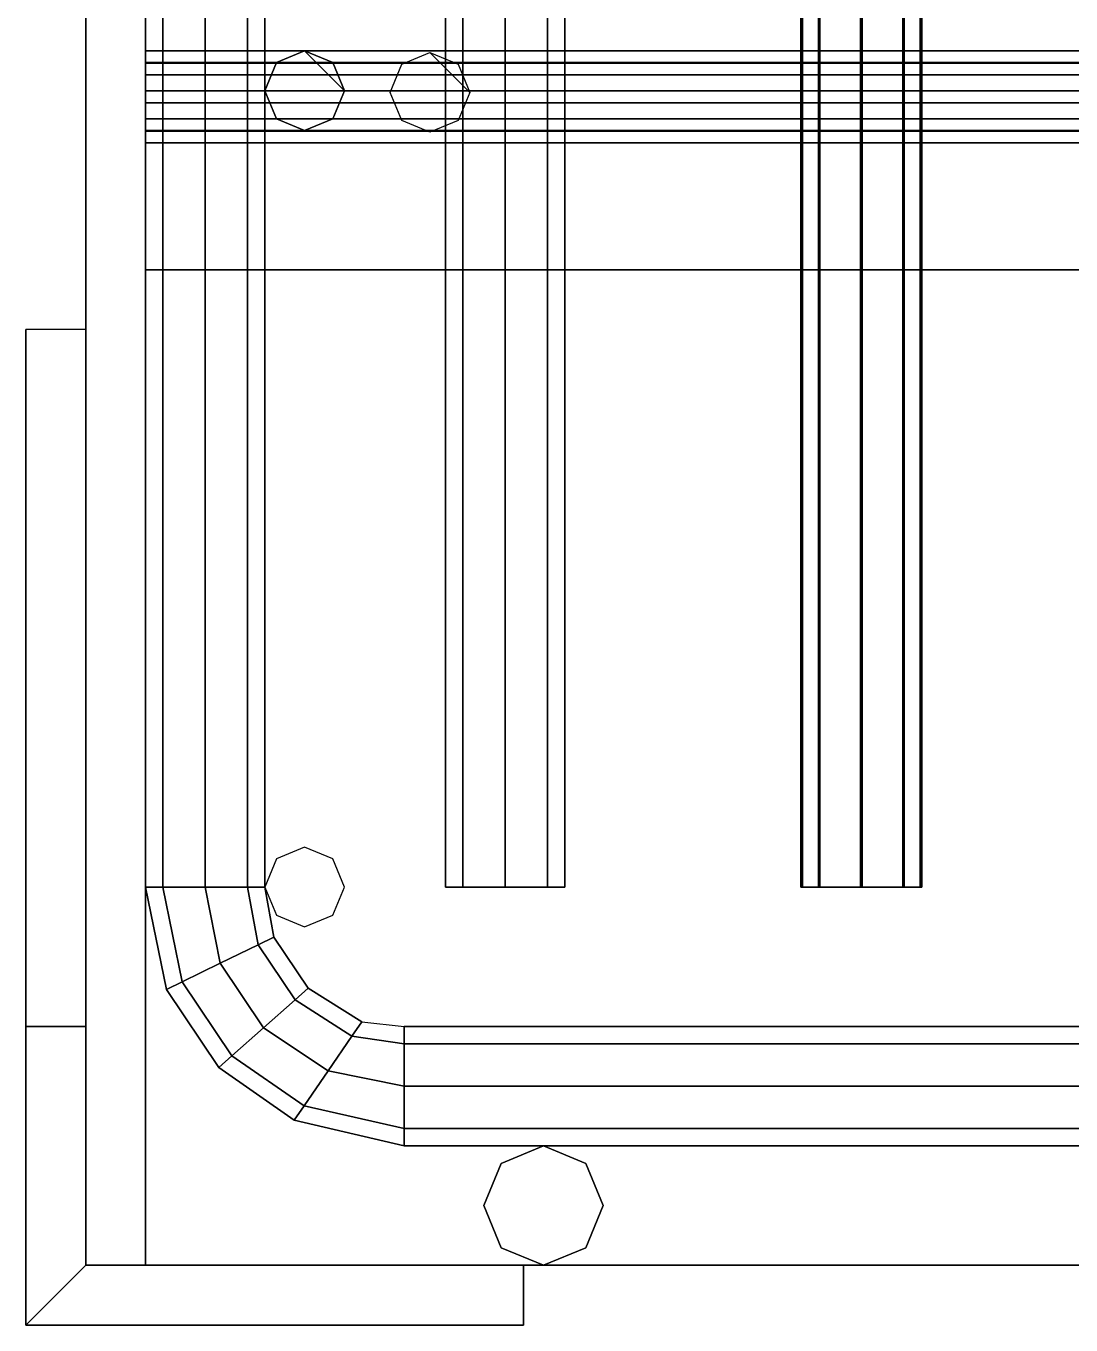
# Model space of a CAD drawing. Extents: x 0 to 105, y -500 to 0.
# Drawn here: x 0 to 52.5, y -500 to -434.8 of the extents above; entities that cross this region are included whole.
import ezdxf

# ---------------------------------------------------------------- set-up
doc = ezdxf.new("R2010")
doc.units = 0
doc.layers.add('ACESSORIO', color=254, linetype='CONTINUOUS')

msp = doc.modelspace()

# ---------------------------------------------------------------- linework, layer by layer
at = {"layer": 'ACESSORIO'}
for points in [[(3, -497), (3, -5.700714), (3, -497)], [(3, -497, 30), (3, -5.700714, 30), (3, -5.700714), (3, -497)], [(3, -5.700714), (6, -5.700714), (6, -497), (3, -497)], [(6, -5.700714, 30), (3, -5.700714, 30), (3, -497, 30), (6, -497, 30)], [(6, -5.700714), (6, -5.700714, 30), (6, -497, 30), (6, -497)], [(6.87868, -24.70071, 34.87868), (6.87868, -478, 34.87868), (6, -478, 37), (6, -24.70071, 37)], [(6, -24.70071, 37), (6, -478, 37), (6.87868, -478, 39.12132), (6.87868, -24.70071, 39.12132)], [(6.87868, -24.70071, 436.8787), (6.87868, -478, 436.8787), (6, -478, 439), (6, -24.70071, 439)], [(6, -24.70071, 439), (6, -478, 439), (6.87868, -478, 441.1213), (6.87868, -24.70071, 441.1213)], [(6.87868, -24.70071, 393.8787), (6.87868, -478, 393.8787), (6, -478, 396), (6, -24.70071, 396)], [(6, -24.70071, 396), (6, -478, 396), (6.87868, -478, 398.1213), (6.87868, -24.70071, 398.1213)], [(6.87868, -24.70071, 350.8787), (6.87868, -478, 350.8787), (6, -478, 353), (6, -24.70071, 353)], [(6, -24.70071, 353), (6, -478, 353), (6.87868, -478, 355.1213), (6.87868, -24.70071, 355.1213)], [(6.87868, -24.70071, 77.87868), (6.87868, -478, 77.87868), (6, -478, 80), (6, -24.70071, 80)], [(6, -24.70071, 80), (6, -478, 80), (6.87868, -478, 82.12132), (6.87868, -24.70071, 82.12132)], [(6.87868, -24.70071, 120.8787), (6.87868, -478, 120.8787), (6, -478, 123), (6, -24.70071, 123)], [(6, -24.70071, 123), (6, -478, 123), (6.87868, -478, 125.1213), (6.87868, -24.70071, 125.1213)], [(9, -24.70071, 34), (9, -478, 34), (6.87868, -478, 34.87868), (6.87868, -24.70071, 34.87868)], [(6.87868, -24.70071, 39.12132), (6.87868, -478, 39.12132), (9, -478, 40), (9, -24.70071, 40)], [(9, -24.70071, 436), (9, -478, 436), (6.87868, -478, 436.8787), (6.87868, -24.70071, 436.8787)], [(6.87868, -24.70071, 441.1213), (6.87868, -478, 441.1213), (9, -478, 442), (9, -24.70071, 442)], [(9, -24.70071, 393), (9, -478, 393), (6.87868, -478, 393.8787), (6.87868, -24.70071, 393.8787)], [(6.87868, -24.70071, 398.1213), (6.87868, -478, 398.1213), (9, -478, 399), (9, -24.70071, 399)], [(9, -24.70071, 350), (9, -478, 350), (6.87868, -478, 350.8787), (6.87868, -24.70071, 350.8787)], [(6.87868, -24.70071, 355.1213), (6.87868, -478, 355.1213), (9, -478, 356), (9, -24.70071, 356)], [(9, -24.70071, 77), (9, -478, 77), (6.87868, -478, 77.87868), (6.87868, -24.70071, 77.87868)], [(6.87868, -24.70071, 82.12132), (6.87868, -478, 82.12132), (9, -478, 83), (9, -24.70071, 83)], [(9, -24.70071, 120), (9, -478, 120), (6.87868, -478, 120.8787), (6.87868, -24.70071, 120.8787)], [(6.87868, -24.70071, 125.1213), (6.87868, -478, 125.1213), (9, -478, 126), (9, -24.70071, 126)], [(9, -24.70071, 40), (9, -478, 40), (11.12133, -478, 39.12132), (11.12133, -24.70071, 39.12132)], [(11.12133, -24.70071, 34.87868), (11.12133, -478, 34.87868), (9, -478, 34), (9, -24.70071, 34)], [(9, -24.70071, 442), (9, -478, 442), (11.12133, -478, 441.1213), (11.12133, -24.70071, 441.1213)], [(11.12133, -24.70071, 436.8787), (11.12133, -478, 436.8787), (9, -478, 436), (9, -24.70071, 436)], [(9, -24.70071, 399), (9, -478, 399), (11.12133, -478, 398.1213), (11.12133, -24.70071, 398.1213)], [(11.12133, -24.70071, 393.8787), (11.12133, -478, 393.8787), (9, -478, 393), (9, -24.70071, 393)], [(9, -24.70071, 356), (9, -478, 356), (11.12133, -478, 355.1213), (11.12133, -24.70071, 355.1213)], [(11.12133, -24.70071, 350.8787), (11.12133, -478, 350.8787), (9, -478, 350), (9, -24.70071, 350)], [(9, -24.70071, 83), (9, -478, 83), (11.12133, -478, 82.12132), (11.12133, -24.70071, 82.12132)], [(11.12133, -24.70071, 77.87868), (11.12133, -478, 77.87868), (9, -478, 77), (9, -24.70071, 77)], [(9, -24.70071, 126), (9, -478, 126), (11.12133, -478, 125.1213), (11.12133, -24.70071, 125.1213)], [(11.12133, -24.70071, 120.8787), (11.12133, -478, 120.8787), (9, -478, 120), (9, -24.70071, 120)], [(11.12133, -24.70071, 39.12132), (11.12133, -478, 39.12132), (12, -478, 37), (12, -24.70071, 37)], [(12, -24.70071, 37), (12, -478, 37), (11.12133, -478, 34.87868), (11.12133, -24.70071, 34.87868)], [(11.12133, -24.70071, 441.1213), (11.12133, -478, 441.1213), (12, -478, 439), (12, -24.70071, 439)], [(12, -24.70071, 439), (12, -478, 439), (11.12133, -478, 436.8787), (11.12133, -24.70071, 436.8787)], [(11.12133, -24.70071, 398.1213), (11.12133, -478, 398.1213), (12, -478, 396), (12, -24.70071, 396)], [(12, -24.70071, 396), (12, -478, 396), (11.12133, -478, 393.8787), (11.12133, -24.70071, 393.8787)], [(11.12133, -24.70071, 355.1213), (11.12133, -478, 355.1213), (12, -478, 353), (12, -24.70071, 353)], [(12, -24.70071, 353), (12, -478, 353), (11.12133, -478, 350.8787), (11.12133, -24.70071, 350.8787)], [(11.12133, -24.70071, 82.12132), (11.12133, -478, 82.12132), (12, -478, 80), (12, -24.70071, 80)], [(12, -24.70071, 80), (12, -478, 80), (11.12133, -478, 77.87868), (11.12133, -24.70071, 77.87868)], [(11.12133, -24.70071, 125.1213), (11.12133, -478, 125.1213), (12, -478, 123), (12, -24.70071, 123)], [(12, -24.70071, 123), (12, -478, 123), (11.12133, -478, 120.8787), (11.12133, -24.70071, 120.8787)], [(6.87868, -33.70072, 62.87868), (6.87868, -478, 62.87868), (6, -478, 65), (6, -33.70072, 65)], [(6, -33.70072, 65), (6, -478, 65), (6.87868, -478, 67.12132), (6.87868, -33.70072, 67.12132)], [(9, -33.70072, 62), (9, -478, 62), (6.87868, -478, 62.87868), (6.87868, -33.70072, 62.87868)], [(6.87868, -33.70072, 67.12132), (6.87868, -478, 67.12132), (9, -478, 68), (9, -33.70072, 68)], [(9, -33.70072, 68), (9, -478, 68), (11.12133, -478, 67.12132), (11.12133, -33.70072, 67.12132)], [(11.12133, -33.70072, 62.87868), (11.12133, -478, 62.87868), (9, -478, 62), (9, -33.70072, 62)], [(11.12133, -33.70072, 67.12132), (11.12133, -478, 67.12132), (12, -478, 65), (12, -33.70072, 65)], [(12, -33.70072, 65), (12, -478, 65), (11.12133, -478, 62.87868), (11.12133, -33.70072, 62.87868)], [(21.07263, -33.70072, 347), (21.07263, -478, 347), (21.95131, -478, 344.8787), (21.95131, -33.70072, 344.8787)], [(21.95131, -33.70072, 349.1213), (21.95131, -478, 349.1213), (21.07263, -478, 347), (21.07263, -33.70072, 347)], [(21.95131, -33.70072, 76.12132), (21.95131, -478, 76.12132), (21.07263, -478, 74), (21.07263, -33.70072, 74)], [(21.07263, -33.70072, 74), (21.07263, -478, 74), (21.95131, -478, 71.87868), (21.95131, -33.70072, 71.87868)], [(21.95131, -33.70072, 344.8787), (21.95131, -478, 344.8787), (24.07263, -478, 344), (24.07263, -33.70072, 344)], [(24.07263, -33.70072, 350), (24.07263, -478, 350), (21.95131, -478, 349.1213), (21.95131, -33.70072, 349.1213)], [(24.07263, -33.70072, 77), (24.07263, -478, 77), (21.95131, -478, 76.12132), (21.95131, -33.70072, 76.12132)], [(21.95131, -33.70072, 71.87868), (21.95131, -478, 71.87868), (24.07263, -478, 71), (24.07263, -33.70072, 71)], [(26.19395, -33.70072, 349.1213), (26.19395, -478, 349.1213), (24.07263, -478, 350), (24.07263, -33.70072, 350)], [(24.07263, -33.70072, 344), (24.07263, -478, 344), (26.19395, -478, 344.8787), (26.19395, -33.70072, 344.8787)], [(24.07263, -33.70072, 71), (24.07263, -478, 71), (26.19395, -478, 71.87868), (26.19395, -33.70072, 71.87868)], [(26.19395, -33.70072, 76.12132), (26.19395, -478, 76.12132), (24.07263, -478, 77), (24.07263, -33.70072, 77)], [(27.07263, -33.70072, 347), (27.07263, -478, 347), (26.19395, -478, 349.1213), (26.19395, -33.70072, 349.1213)], [(26.19395, -33.70072, 344.8787), (26.19395, -478, 344.8787), (27.07263, -478, 347), (27.07263, -33.70072, 347)], [(26.19395, -33.70072, 71.87868), (26.19395, -478, 71.87868), (27.07263, -478, 74), (27.07263, -33.70072, 74)], [(27.07263, -33.70072, 74), (27.07263, -478, 74), (26.19395, -478, 76.12132), (26.19395, -33.70072, 76.12132)], [(39.80746, -33.70072, 349.1213), (39.80746, -478, 349.1213), (38.92878, -478, 347), (38.92878, -33.70072, 347)], [(38.92878, -33.70072, 347), (38.92878, -478, 347), (39.80746, -478, 344.8787), (39.80746, -33.70072, 344.8787)], [(39.00445, -33.70072, 74), (39.00445, -478, 74), (39.88313, -478, 71.87868), (39.88313, -33.70072, 71.87868)], [(39.88313, -33.70072, 76.12132), (39.88313, -478, 76.12132), (39.00445, -478, 74), (39.00445, -33.70072, 74)], [(41.92878, -33.70072, 350), (41.92878, -478, 350), (39.80746, -478, 349.1213), (39.80746, -33.70072, 349.1213)], [(39.80746, -33.70072, 344.8787), (39.80746, -478, 344.8787), (41.92878, -478, 344), (41.92878, -33.70072, 344)], [(39.88313, -33.70072, 71.87868), (39.88313, -478, 71.87868), (42.00445, -478, 71), (42.00445, -33.70072, 71)], [(42.00445, -33.70072, 77), (42.00445, -478, 77), (39.88313, -478, 76.12132), (39.88313, -33.70072, 76.12132)], [(41.92878, -33.70072, 344), (41.92878, -478, 344), (44.05009, -478, 344.8787), (44.05009, -33.70072, 344.8787)], [(44.05009, -33.70072, 349.1213), (44.05009, -478, 349.1213), (41.92878, -478, 350), (41.92878, -33.70072, 350)], [(44.12577, -33.70072, 76.12132), (44.12577, -478, 76.12132), (42.00445, -478, 77), (42.00445, -33.70072, 77)], [(42.00445, -33.70072, 71), (42.00445, -478, 71), (44.12577, -478, 71.87868), (44.12577, -33.70072, 71.87868)], [(44.05009, -33.70072, 344.8787), (44.05009, -478, 344.8787), (44.92878, -478, 347), (44.92878, -33.70072, 347)], [(44.92878, -33.70072, 347), (44.92878, -478, 347), (44.05009, -478, 349.1213), (44.05009, -33.70072, 349.1213)], [(45.00445, -33.70072, 74), (45.00445, -478, 74), (44.12577, -478, 76.12132), (44.12577, -33.70072, 76.12132)], [(44.12577, -33.70072, 71.87868), (44.12577, -478, 71.87868), (45.00445, -478, 74), (45.00445, -33.70072, 74)], [(99, -436.5858, 30.58579), (6, -436.5858, 30.58579), (6, -436, 32), (99, -436, 32)], [(99, -436, 32), (6, -436, 32), (6, -436.5858, 33.41422), (99, -436.5858, 33.41422)], [(12.58579, -436.5858, 126), (12.58579, -436.5858, 62), (14, -436, 62), (14, -436, 126)], [(14, -436, 126), (15.41421, -436.5858, 126), (16, -438, 126), (14, -436, 126)], [(14, -436, 62), (15.41421, -436.5858, 62), (16, -438, 62), (14, -436, 62)], [(14, -436, 350), (15.41421, -436.5858, 350), (16, -438, 350), (14, -436, 350)], [(14, -436, 126), (14, -436, 62), (15.41421, -436.5858, 62), (15.41421, -436.5858, 126)], [(20.29289, -436.0896, 122), (21.70711, -436.6754, 122), (22.29289, -438.0896, 122), (20.29289, -436.0896, 122)], [(99, -438, 30), (6, -438, 30), (6, -436.5858, 30.58579), (99, -436.5858, 30.58579)], [(99, -436.5858, 33.41422), (6, -436.5858, 33.41422), (6, -438, 34), (99, -438, 34)], [(99, -436.6175, 352), (6, -436.6175, 352), (6, -437.2033, 353.4142), (99, -437.2033, 353.4142)], [(99, -437.2033, 350.5858), (6, -437.2033, 350.5858), (6, -436.6175, 352), (99, -436.6175, 352)], [(12, -438, 126), (12, -438, 62), (12.58579, -436.5858, 62), (12.58579, -436.5858, 126)], [(15.41421, -436.5858, 126), (15.41421, -436.5858, 62), (16, -438, 62), (16, -438, 126)], [(99, -437.2033, 353.4142), (6, -437.2033, 353.4142), (6, -438.6175, 354), (99, -438.6175, 354)], [(99, -438.6175, 350), (6, -438.6175, 350), (6, -437.2033, 350.5858), (99, -437.2033, 350.5858)], [(6, -438, 30), (6, -439.4142, 30.58579), (6, -440, 32), (6, -438, 30)], [(99, -438, 34), (6, -438, 34), (6, -439.4142, 33.41422), (99, -439.4142, 33.41422)], [(99, -439.4142, 30.58579), (6, -439.4142, 30.58579), (6, -438, 30), (99, -438, 30)], [(12.58579, -439.4142, 126), (12.58579, -439.4142, 62), (12, -438, 62), (12, -438, 126)], [(16, -438, 126), (16, -438, 62), (15.41421, -439.4142, 62), (15.41421, -439.4142, 126)], [(6, -438.6175, 350), (6, -440.0317, 350.5858), (6, -440.6175, 352), (6, -438.6175, 350)], [(99, -440.0317, 350.5858), (6, -440.0317, 350.5858), (6, -438.6175, 350), (99, -438.6175, 350)], [(99, -438.6175, 354), (6, -438.6175, 354), (6, -440.0317, 353.4142), (99, -440.0317, 353.4142)], [(99, -439.4142, 33.41422), (6, -439.4142, 33.41422), (6, -440, 32), (99, -440, 32)], [(99, -440, 32), (6, -440, 32), (6, -439.4142, 30.58579), (99, -439.4142, 30.58579)], [(14, -440, 126), (14, -440, 62), (12.58579, -439.4142, 62), (12.58579, -439.4142, 126)], [(15.41421, -439.4142, 126), (15.41421, -439.4142, 62), (14, -440, 62), (14, -440, 126)], [(99, -440.6175, 352), (6, -440.6175, 352), (6, -440.0317, 350.5858), (99, -440.0317, 350.5858)], [(99, -440.0317, 353.4142), (6, -440.0317, 353.4142), (6, -440.6175, 352), (99, -440.6175, 352)], [(6, -497), (6, -447), (6, -497)], [(99, -447, 30), (6, -447, 30), (99, -447, 30)], [(6, -497, 30), (6, -447, 30), (6, -447), (6, -497)], [(6, -447, 30), (99, -447, 30), (99, -447), (6, -447)], [(6, -447), (99, -447), (99, -497), (6, -497)], [(99, -447, 30), (6, -447, 30), (6, -497, 30), (99, -497, 30)], [(0, -450), (0, -485, 247.5), (3, -485, 247.5), (3, -450)], [(0, -500, 247.5), (0, -500), (0, -450), (0, -485, 247.5)], [(3, -485, 247.5), (3, -450), (3, -497), (3, -497, 247.5)], [(6.87868, -478, 39.12132), (7.853928, -482.7554, 39.12132), (7.063909, -483.1401, 37), (6, -478, 37)], [(6, -478, 37), (7.063909, -483.1401, 37), (7.853928, -482.7554, 34.87868), (6.87868, -478, 34.87868)], [(6.87868, -478, 441.1213), (7.853928, -482.7554, 441.1213), (7.063909, -483.1401, 439), (6, -478, 439)], [(6, -478, 439), (7.063909, -483.1401, 439), (7.853928, -482.7554, 436.8787), (6.87868, -478, 436.8787)], [(6.87868, -478, 398.1213), (7.853928, -482.7554, 398.1213), (7.063909, -483.1401, 396), (6, -478, 396)], [(6, -478, 396), (7.063909, -483.1401, 396), (7.853928, -482.7554, 393.8787), (6.87868, -478, 393.8787)], [(6.87868, -478, 355.1213), (7.853928, -482.7554, 355.1213), (7.063909, -483.1401, 353), (6, -478, 353)], [(6, -478, 353), (7.063909, -483.1401, 353), (7.853928, -482.7554, 350.8787), (6.87868, -478, 350.8787)], [(6.87868, -478, 82.12132), (7.853928, -482.7554, 82.12132), (7.063909, -483.1401, 80), (6, -478, 80)], [(6, -478, 80), (7.063909, -483.1401, 80), (7.853928, -482.7554, 77.87868), (6.87868, -478, 77.87868)], [(6.87868, -478, 125.1213), (7.853928, -482.7554, 125.1213), (7.063909, -483.1401, 123), (6, -478, 123)], [(6, -478, 123), (7.063909, -483.1401, 123), (7.853928, -482.7554, 120.8787), (6.87868, -478, 120.8787)], [(9, -478, 40), (9.761206, -481.8268, 40), (7.853928, -482.7554, 39.12132), (6.87868, -478, 39.12132)], [(6.87868, -478, 34.87868), (7.853928, -482.7554, 34.87868), (9.761206, -481.8268, 34), (9, -478, 34)], [(9, -478, 442), (9.761206, -481.8268, 442), (7.853928, -482.7554, 441.1213), (6.87868, -478, 441.1213)], [(6.87868, -478, 436.8787), (7.853928, -482.7554, 436.8787), (9.761206, -481.8268, 436), (9, -478, 436)], [(9, -478, 399), (9.761206, -481.8268, 399), (7.853928, -482.7554, 398.1213), (6.87868, -478, 398.1213)], [(6.87868, -478, 393.8787), (7.853928, -482.7554, 393.8787), (9.761206, -481.8268, 393), (9, -478, 393)], [(9, -478, 356), (9.761206, -481.8268, 356), (7.853928, -482.7554, 355.1213), (6.87868, -478, 355.1213)], [(6.87868, -478, 350.8787), (7.853928, -482.7554, 350.8787), (9.761206, -481.8268, 350), (9, -478, 350)], [(9, -478, 83), (9.761206, -481.8268, 83), (7.853928, -482.7554, 82.12132), (6.87868, -478, 82.12132)], [(6.87868, -478, 77.87868), (7.853928, -482.7554, 77.87868), (9.761206, -481.8268, 77), (9, -478, 77)], [(9, -478, 126), (9.761206, -481.8268, 126), (7.853928, -482.7554, 125.1213), (6.87868, -478, 125.1213)], [(6.87868, -478, 120.8787), (7.853928, -482.7554, 120.8787), (9.761206, -481.8268, 120), (9, -478, 120)], [(9, -478, 34), (9.761206, -481.8268, 34), (11.66848, -480.8982, 34.87868), (11.12133, -478, 34.87868)], [(11.12133, -478, 39.12132), (11.66848, -480.8982, 39.12132), (9.761206, -481.8268, 40), (9, -478, 40)], [(9, -478, 436), (9.761206, -481.8268, 436), (11.66848, -480.8982, 436.8787), (11.12133, -478, 436.8787)], [(11.12133, -478, 441.1213), (11.66848, -480.8982, 441.1213), (9.761206, -481.8268, 442), (9, -478, 442)], [(9, -478, 393), (9.761206, -481.8268, 393), (11.66848, -480.8982, 393.8787), (11.12133, -478, 393.8787)], [(11.12133, -478, 398.1213), (11.66848, -480.8982, 398.1213), (9.761206, -481.8268, 399), (9, -478, 399)], [(9, -478, 350), (9.761206, -481.8268, 350), (11.66848, -480.8982, 350.8787), (11.12133, -478, 350.8787)], [(11.12133, -478, 355.1213), (11.66848, -480.8982, 355.1213), (9.761206, -481.8268, 356), (9, -478, 356)], [(9, -478, 77), (9.761206, -481.8268, 77), (11.66848, -480.8982, 77.87868), (11.12133, -478, 77.87868)], [(11.12133, -478, 82.12132), (11.66848, -480.8982, 82.12132), (9.761206, -481.8268, 83), (9, -478, 83)], [(9, -478, 120), (9.761206, -481.8268, 120), (11.66848, -480.8982, 120.8787), (11.12133, -478, 120.8787)], [(11.12133, -478, 125.1213), (11.66848, -480.8982, 125.1213), (9.761206, -481.8268, 126), (9, -478, 126)], [(11.12133, -478, 34.87868), (11.66848, -480.8982, 34.87868), (12.4585, -480.5136, 37), (12, -478, 37)], [(12, -478, 37), (12.4585, -480.5136, 37), (11.66848, -480.8982, 39.12132), (11.12133, -478, 39.12132)], [(11.12133, -478, 436.8787), (11.66848, -480.8982, 436.8787), (12.4585, -480.5136, 439), (12, -478, 439)], [(12, -478, 439), (12.4585, -480.5136, 439), (11.66848, -480.8982, 441.1213), (11.12133, -478, 441.1213)], [(11.12133, -478, 393.8787), (11.66848, -480.8982, 393.8787), (12.4585, -480.5136, 396), (12, -478, 396)], [(12, -478, 396), (12.4585, -480.5136, 396), (11.66848, -480.8982, 398.1213), (11.12133, -478, 398.1213)], [(11.12133, -478, 350.8787), (11.66848, -480.8982, 350.8787), (12.4585, -480.5136, 353), (12, -478, 353)], [(12, -478, 353), (12.4585, -480.5136, 353), (11.66848, -480.8982, 355.1213), (11.12133, -478, 355.1213)], [(11.12133, -478, 77.87868), (11.66848, -480.8982, 77.87868), (12.4585, -480.5136, 80), (12, -478, 80)], [(12, -478, 80), (12.4585, -480.5136, 80), (11.66848, -480.8982, 82.12132), (11.12133, -478, 82.12132)], [(11.12133, -478, 120.8787), (11.66848, -480.8982, 120.8787), (12.4585, -480.5136, 123), (12, -478, 123)], [(12, -478, 123), (12.4585, -480.5136, 123), (11.66848, -480.8982, 125.1213), (11.12133, -478, 125.1213)], [(11.66848, -480.8982, 34.87868), (13.51501, -483.6624, 34.87868), (14.17199, -483.0789, 37), (12.4585, -480.5136, 37)], [(12.4585, -480.5136, 37), (14.17199, -483.0789, 37), (13.51501, -483.6624, 39.12132), (11.66848, -480.8982, 39.12132)], [(11.66848, -480.8982, 436.8787), (13.51501, -483.6624, 436.8787), (14.17199, -483.0789, 439), (12.4585, -480.5136, 439)], [(12.4585, -480.5136, 439), (14.17199, -483.0789, 439), (13.51501, -483.6624, 441.1213), (11.66848, -480.8982, 441.1213)], [(11.66848, -480.8982, 393.8787), (13.51501, -483.6624, 393.8787), (14.17199, -483.0789, 396), (12.4585, -480.5136, 396)], [(12.4585, -480.5136, 396), (14.17199, -483.0789, 396), (13.51501, -483.6624, 398.1213), (11.66848, -480.8982, 398.1213)], [(11.66848, -480.8982, 350.8787), (13.51501, -483.6624, 350.8787), (14.17199, -483.0789, 353), (12.4585, -480.5136, 353)], [(12.4585, -480.5136, 353), (14.17199, -483.0789, 353), (13.51501, -483.6624, 355.1213), (11.66848, -480.8982, 355.1213)], [(11.66848, -480.8982, 77.87868), (13.51501, -483.6624, 77.87868), (14.17199, -483.0789, 80), (12.4585, -480.5136, 80)], [(12.4585, -480.5136, 80), (14.17199, -483.0789, 80), (13.51501, -483.6624, 82.12132), (11.66848, -480.8982, 82.12132)], [(11.66848, -480.8982, 120.8787), (13.51501, -483.6624, 120.8787), (14.17199, -483.0789, 123), (12.4585, -480.5136, 123)], [(12.4585, -480.5136, 123), (14.17199, -483.0789, 123), (13.51501, -483.6624, 125.1213), (11.66848, -480.8982, 125.1213)], [(9.761206, -481.8268, 34), (11.92893, -485.0711, 34), (13.51501, -483.6624, 34.87868), (11.66848, -480.8982, 34.87868)], [(11.66848, -480.8982, 39.12132), (13.51501, -483.6624, 39.12132), (11.92893, -485.0711, 40), (9.761206, -481.8268, 40)], [(9.761206, -481.8268, 436), (11.92893, -485.0711, 436), (13.51501, -483.6624, 436.8787), (11.66848, -480.8982, 436.8787)], [(11.66848, -480.8982, 441.1213), (13.51501, -483.6624, 441.1213), (11.92893, -485.0711, 442), (9.761206, -481.8268, 442)], [(9.761206, -481.8268, 393), (11.92893, -485.0711, 393), (13.51501, -483.6624, 393.8787), (11.66848, -480.8982, 393.8787)], [(11.66848, -480.8982, 398.1213), (13.51501, -483.6624, 398.1213), (11.92893, -485.0711, 399), (9.761206, -481.8268, 399)], [(9.761206, -481.8268, 350), (11.92893, -485.0711, 350), (13.51501, -483.6624, 350.8787), (11.66848, -480.8982, 350.8787)], [(11.66848, -480.8982, 355.1213), (13.51501, -483.6624, 355.1213), (11.92893, -485.0711, 356), (9.761206, -481.8268, 356)], [(9.761206, -481.8268, 77), (11.92893, -485.0711, 77), (13.51501, -483.6624, 77.87868), (11.66848, -480.8982, 77.87868)], [(11.66848, -480.8982, 82.12132), (13.51501, -483.6624, 82.12132), (11.92893, -485.0711, 83), (9.761206, -481.8268, 83)], [(9.761206, -481.8268, 120), (11.92893, -485.0711, 120), (13.51501, -483.6624, 120.8787), (11.66848, -480.8982, 120.8787)], [(11.66848, -480.8982, 125.1213), (13.51501, -483.6624, 125.1213), (11.92893, -485.0711, 126), (9.761206, -481.8268, 126)], [(9.761206, -481.8268, 40), (11.92893, -485.0711, 40), (10.34285, -486.4797, 39.12132), (7.853928, -482.7554, 39.12132)], [(7.853928, -482.7554, 34.87868), (10.34285, -486.4797, 34.87868), (11.92893, -485.0711, 34), (9.761206, -481.8268, 34)], [(9.761206, -481.8268, 442), (11.92893, -485.0711, 442), (10.34285, -486.4797, 441.1213), (7.853928, -482.7554, 441.1213)], [(7.853928, -482.7554, 436.8787), (10.34285, -486.4797, 436.8787), (11.92893, -485.0711, 436), (9.761206, -481.8268, 436)], [(9.761206, -481.8268, 399), (11.92893, -485.0711, 399), (10.34285, -486.4797, 398.1213), (7.853928, -482.7554, 398.1213)], [(7.853928, -482.7554, 393.8787), (10.34285, -486.4797, 393.8787), (11.92893, -485.0711, 393), (9.761206, -481.8268, 393)], [(9.761206, -481.8268, 356), (11.92893, -485.0711, 356), (10.34285, -486.4797, 355.1213), (7.853928, -482.7554, 355.1213)], [(7.853928, -482.7554, 350.8787), (10.34285, -486.4797, 350.8787), (11.92893, -485.0711, 350), (9.761206, -481.8268, 350)], [(9.761206, -481.8268, 83), (11.92893, -485.0711, 83), (10.34285, -486.4797, 82.12132), (7.853928, -482.7554, 82.12132)], [(7.853928, -482.7554, 77.87868), (10.34285, -486.4797, 77.87868), (11.92893, -485.0711, 77), (9.761206, -481.8268, 77)], [(9.761206, -481.8268, 126), (11.92893, -485.0711, 126), (10.34285, -486.4797, 125.1213), (7.853928, -482.7554, 125.1213)], [(7.853928, -482.7554, 120.8787), (10.34285, -486.4797, 120.8787), (11.92893, -485.0711, 120), (9.761206, -481.8268, 120)], [(7.853928, -482.7554, 39.12132), (10.34285, -486.4797, 39.12132), (9.685874, -487.0632, 37), (7.063909, -483.1401, 37)], [(7.063909, -483.1401, 37), (9.685874, -487.0632, 37), (10.34285, -486.4797, 34.87868), (7.853928, -482.7554, 34.87868)], [(7.853928, -482.7554, 441.1213), (10.34285, -486.4797, 441.1213), (9.685874, -487.0632, 439), (7.063909, -483.1401, 439)], [(7.063909, -483.1401, 439), (9.685874, -487.0632, 439), (10.34285, -486.4797, 436.8787), (7.853928, -482.7554, 436.8787)], [(7.853928, -482.7554, 398.1213), (10.34285, -486.4797, 398.1213), (9.685874, -487.0632, 396), (7.063909, -483.1401, 396)], [(7.063909, -483.1401, 396), (9.685874, -487.0632, 396), (10.34285, -486.4797, 393.8787), (7.853928, -482.7554, 393.8787)], [(7.853928, -482.7554, 355.1213), (10.34285, -486.4797, 355.1213), (9.685874, -487.0632, 353), (7.063909, -483.1401, 353)], [(7.063909, -483.1401, 353), (9.685874, -487.0632, 353), (10.34285, -486.4797, 350.8787), (7.853928, -482.7554, 350.8787)], [(7.853928, -482.7554, 82.12132), (10.34285, -486.4797, 82.12132), (9.685874, -487.0632, 80), (7.063909, -483.1401, 80)], [(7.063909, -483.1401, 80), (9.685874, -487.0632, 80), (10.34285, -486.4797, 77.87868), (7.853928, -482.7554, 77.87868)], [(7.853928, -482.7554, 125.1213), (10.34285, -486.4797, 125.1213), (9.685874, -487.0632, 123), (7.063909, -483.1401, 123)], [(7.063909, -483.1401, 123), (9.685874, -487.0632, 123), (10.34285, -486.4797, 120.8787), (7.853928, -482.7554, 120.8787)], [(13.51501, -483.6624, 34.87868), (16.37164, -485.4885, 34.87868), (16.86807, -484.7635, 37), (14.17199, -483.0789, 37)], [(14.17199, -483.0789, 37), (16.86807, -484.7635, 37), (16.37164, -485.4885, 39.12132), (13.51501, -483.6624, 39.12132)], [(13.51501, -483.6624, 436.8787), (16.37164, -485.4885, 436.8787), (16.86807, -484.7635, 439), (14.17199, -483.0789, 439)], [(14.17199, -483.0789, 439), (16.86807, -484.7635, 439), (16.37164, -485.4885, 441.1213), (13.51501, -483.6624, 441.1213)], [(13.51501, -483.6624, 393.8787), (16.37164, -485.4885, 393.8787), (16.86807, -484.7635, 396), (14.17199, -483.0789, 396)], [(14.17199, -483.0789, 396), (16.86807, -484.7635, 396), (16.37164, -485.4885, 398.1213), (13.51501, -483.6624, 398.1213)], [(13.51501, -483.6624, 350.8787), (16.37164, -485.4885, 350.8787), (16.86807, -484.7635, 353), (14.17199, -483.0789, 353)], [(14.17199, -483.0789, 353), (16.86807, -484.7635, 353), (16.37164, -485.4885, 355.1213), (13.51501, -483.6624, 355.1213)], [(13.51501, -483.6624, 77.87868), (16.37164, -485.4885, 77.87868), (16.86807, -484.7635, 80), (14.17199, -483.0789, 80)], [(14.17199, -483.0789, 80), (16.86807, -484.7635, 80), (16.37164, -485.4885, 82.12132), (13.51501, -483.6624, 82.12132)], [(13.51501, -483.6624, 120.8787), (16.37164, -485.4885, 120.8787), (16.86807, -484.7635, 123), (14.17199, -483.0789, 123)], [(14.17199, -483.0789, 123), (16.86807, -484.7635, 123), (16.37164, -485.4885, 125.1213), (13.51501, -483.6624, 125.1213)], [(11.92893, -485.0711, 34), (15.17317, -487.2388, 34), (16.37164, -485.4885, 34.87868), (13.51501, -483.6624, 34.87868)], [(13.51501, -483.6624, 39.12132), (16.37164, -485.4885, 39.12132), (15.17317, -487.2388, 40), (11.92893, -485.0711, 40)], [(11.92893, -485.0711, 436), (15.17317, -487.2388, 436), (16.37164, -485.4885, 436.8787), (13.51501, -483.6624, 436.8787)], [(13.51501, -483.6624, 441.1213), (16.37164, -485.4885, 441.1213), (15.17317, -487.2388, 442), (11.92893, -485.0711, 442)], [(11.92893, -485.0711, 393), (15.17317, -487.2388, 393), (16.37164, -485.4885, 393.8787), (13.51501, -483.6624, 393.8787)], [(13.51501, -483.6624, 398.1213), (16.37164, -485.4885, 398.1213), (15.17317, -487.2388, 399), (11.92893, -485.0711, 399)], [(11.92893, -485.0711, 350), (15.17317, -487.2388, 350), (16.37164, -485.4885, 350.8787), (13.51501, -483.6624, 350.8787)], [(13.51501, -483.6624, 355.1213), (16.37164, -485.4885, 355.1213), (15.17317, -487.2388, 356), (11.92893, -485.0711, 356)], [(11.92893, -485.0711, 77), (15.17317, -487.2388, 77), (16.37164, -485.4885, 77.87868), (13.51501, -483.6624, 77.87868)], [(13.51501, -483.6624, 82.12132), (16.37164, -485.4885, 82.12132), (15.17317, -487.2388, 83), (11.92893, -485.0711, 83)], [(11.92893, -485.0711, 120), (15.17317, -487.2388, 120), (16.37164, -485.4885, 120.8787), (13.51501, -483.6624, 120.8787)], [(13.51501, -483.6624, 125.1213), (16.37164, -485.4885, 125.1213), (15.17317, -487.2388, 126), (11.92893, -485.0711, 126)], [(19, -485, 37), (19, -485.8787, 34.87868), (16.37164, -485.4885, 34.87868), (16.86807, -484.7635, 37)], [(19, -485, 37), (19, -485.8787, 39.12132), (16.37164, -485.4885, 39.12132), (16.86807, -484.7635, 37)], [(19, -485, 439), (19, -485.8787, 441.1213), (16.37164, -485.4885, 441.1213), (16.86807, -484.7635, 439)], [(19, -485, 439), (19, -485.8787, 436.8787), (16.37164, -485.4885, 436.8787), (16.86807, -484.7635, 439)], [(19, -485, 396), (19, -485.8787, 393.8787), (16.37164, -485.4885, 393.8787), (16.86807, -484.7635, 396)], [(19, -485, 396), (19, -485.8787, 398.1213), (16.37164, -485.4885, 398.1213), (16.86807, -484.7635, 396)], [(19, -485, 353), (19, -485.8787, 355.1213), (16.37164, -485.4885, 355.1213), (16.86807, -484.7635, 353)], [(19, -485, 353), (19, -485.8787, 350.8787), (16.37164, -485.4885, 350.8787), (16.86807, -484.7635, 353)], [(19, -485, 80), (19, -485.8787, 82.12132), (16.37164, -485.4885, 82.12132), (16.86807, -484.7635, 80)], [(19, -485, 80), (19, -485.8787, 77.87868), (16.37164, -485.4885, 77.87868), (16.86807, -484.7635, 80)], [(19, -485, 123), (19, -485.8787, 120.8787), (16.37164, -485.4885, 120.8787), (16.86807, -484.7635, 123)], [(19, -485, 123), (19, -485.8787, 125.1213), (16.37164, -485.4885, 125.1213), (16.86807, -484.7635, 123)], [(3, -485, 247.5), (0, -485, 247.5), (0, -500, 247.5), (3, -497, 247.5)], [(11.92893, -485.0711, 40), (15.17317, -487.2388, 40), (13.97469, -488.9891, 39.12132), (10.34285, -486.4797, 39.12132)], [(10.34285, -486.4797, 34.87868), (13.97469, -488.9891, 34.87868), (15.17317, -487.2388, 34), (11.92893, -485.0711, 34)], [(11.92893, -485.0711, 442), (15.17317, -487.2388, 442), (13.97469, -488.9891, 441.1213), (10.34285, -486.4797, 441.1213)], [(10.34285, -486.4797, 436.8787), (13.97469, -488.9891, 436.8787), (15.17317, -487.2388, 436), (11.92893, -485.0711, 436)], [(11.92893, -485.0711, 399), (15.17317, -487.2388, 399), (13.97469, -488.9891, 398.1213), (10.34285, -486.4797, 398.1213)], [(10.34285, -486.4797, 393.8787), (13.97469, -488.9891, 393.8787), (15.17317, -487.2388, 393), (11.92893, -485.0711, 393)], [(11.92893, -485.0711, 356), (15.17317, -487.2388, 356), (13.97469, -488.9891, 355.1213), (10.34285, -486.4797, 355.1213)], [(10.34285, -486.4797, 350.8787), (13.97469, -488.9891, 350.8787), (15.17317, -487.2388, 350), (11.92893, -485.0711, 350)], [(11.92893, -485.0711, 83), (15.17317, -487.2388, 83), (13.97469, -488.9891, 82.12132), (10.34285, -486.4797, 82.12132)], [(10.34285, -486.4797, 77.87868), (13.97469, -488.9891, 77.87868), (15.17317, -487.2388, 77), (11.92893, -485.0711, 77)], [(11.92893, -485.0711, 126), (15.17317, -487.2388, 126), (13.97469, -488.9891, 125.1213), (10.34285, -486.4797, 125.1213)], [(10.34285, -486.4797, 120.8787), (13.97469, -488.9891, 120.8787), (15.17317, -487.2388, 120), (11.92893, -485.0711, 120)], [(86, -485, 37), (19, -485, 37), (19, -485.8787, 39.12132), (86, -485.8787, 39.12132)], [(86, -485.8787, 34.87868), (19, -485.8787, 34.87868), (19, -485, 37), (86, -485, 37)], [(86, -485, 439), (19, -485, 439), (19, -485.8787, 441.1213), (86, -485.8787, 441.1213)], [(86, -485.8787, 436.8787), (19, -485.8787, 436.8787), (19, -485, 439), (86, -485, 439)], [(86, -485, 396), (19, -485, 396), (19, -485.8787, 398.1213), (86, -485.8787, 398.1213)], [(86, -485.8787, 393.8787), (19, -485.8787, 393.8787), (19, -485, 396), (86, -485, 396)], [(86, -485, 353), (19, -485, 353), (19, -485.8787, 355.1213), (86, -485.8787, 355.1213)], [(86, -485.8787, 350.8787), (19, -485.8787, 350.8787), (19, -485, 353), (86, -485, 353)], [(86, -485, 80), (19, -485, 80), (19, -485.8787, 82.12132), (86, -485.8787, 82.12132)], [(86, -485.8787, 77.87868), (19, -485.8787, 77.87868), (19, -485, 80), (86, -485, 80)], [(86, -485, 123), (19, -485, 123), (19, -485.8787, 125.1213), (86, -485.8787, 125.1213)], [(86, -485.8787, 120.8787), (19, -485.8787, 120.8787), (19, -485, 123), (86, -485, 123)], [(19, -485.8787, 34.87868), (19, -488, 34), (15.17317, -487.2388, 34), (16.37164, -485.4885, 34.87868)], [(19, -488, 40), (19, -485.8787, 39.12132), (16.37164, -485.4885, 39.12132), (15.17317, -487.2388, 40)], [(19, -488, 442), (19, -485.8787, 441.1213), (16.37164, -485.4885, 441.1213), (15.17317, -487.2388, 442)], [(19, -485.8787, 436.8787), (19, -488, 436), (15.17317, -487.2388, 436), (16.37164, -485.4885, 436.8787)], [(19, -485.8787, 393.8787), (19, -488, 393), (15.17317, -487.2388, 393), (16.37164, -485.4885, 393.8787)], [(19, -488, 399), (19, -485.8787, 398.1213), (16.37164, -485.4885, 398.1213), (15.17317, -487.2388, 399)], [(19, -488, 356), (19, -485.8787, 355.1213), (16.37164, -485.4885, 355.1213), (15.17317, -487.2388, 356)], [(19, -485.8787, 350.8787), (19, -488, 350), (15.17317, -487.2388, 350), (16.37164, -485.4885, 350.8787)], [(19, -488, 83), (19, -485.8787, 82.12132), (16.37164, -485.4885, 82.12132), (15.17317, -487.2388, 83)], [(19, -485.8787, 77.87868), (19, -488, 77), (15.17317, -487.2388, 77), (16.37164, -485.4885, 77.87868)], [(19, -485.8787, 120.8787), (19, -488, 120), (15.17317, -487.2388, 120), (16.37164, -485.4885, 120.8787)], [(19, -488, 126), (19, -485.8787, 125.1213), (16.37164, -485.4885, 125.1213), (15.17317, -487.2388, 126)], [(86, -485.8787, 39.12132), (19, -485.8787, 39.12132), (19, -488, 40), (86, -488, 40)], [(86, -488, 34), (19, -488, 34), (19, -485.8787, 34.87868), (86, -485.8787, 34.87868)], [(86, -485.8787, 441.1213), (19, -485.8787, 441.1213), (19, -488, 442), (86, -488, 442)], [(86, -488, 436), (19, -488, 436), (19, -485.8787, 436.8787), (86, -485.8787, 436.8787)], [(86, -485.8787, 398.1213), (19, -485.8787, 398.1213), (19, -488, 399), (86, -488, 399)], [(86, -488, 393), (19, -488, 393), (19, -485.8787, 393.8787), (86, -485.8787, 393.8787)], [(86, -485.8787, 355.1213), (19, -485.8787, 355.1213), (19, -488, 356), (86, -488, 356)], [(86, -488, 350), (19, -488, 350), (19, -485.8787, 350.8787), (86, -485.8787, 350.8787)], [(86, -485.8787, 82.12132), (19, -485.8787, 82.12132), (19, -488, 83), (86, -488, 83)], [(86, -488, 77), (19, -488, 77), (19, -485.8787, 77.87868), (86, -485.8787, 77.87868)], [(86, -485.8787, 125.1213), (19, -485.8787, 125.1213), (19, -488, 126), (86, -488, 126)], [(86, -488, 120), (19, -488, 120), (19, -485.8787, 120.8787), (86, -485.8787, 120.8787)], [(10.34285, -486.4797, 39.12132), (13.97469, -488.9891, 39.12132), (13.47827, -489.7141, 37), (9.685874, -487.0632, 37)], [(9.685874, -487.0632, 37), (13.47827, -489.7141, 37), (13.97469, -488.9891, 34.87868), (10.34285, -486.4797, 34.87868)], [(10.34285, -486.4797, 441.1213), (13.97469, -488.9891, 441.1213), (13.47827, -489.7141, 439), (9.685874, -487.0632, 439)], [(9.685874, -487.0632, 439), (13.47827, -489.7141, 439), (13.97469, -488.9891, 436.8787), (10.34285, -486.4797, 436.8787)], [(10.34285, -486.4797, 398.1213), (13.97469, -488.9891, 398.1213), (13.47827, -489.7141, 396), (9.685874, -487.0632, 396)], [(9.685874, -487.0632, 396), (13.47827, -489.7141, 396), (13.97469, -488.9891, 393.8787), (10.34285, -486.4797, 393.8787)], [(10.34285, -486.4797, 355.1213), (13.97469, -488.9891, 355.1213), (13.47827, -489.7141, 353), (9.685874, -487.0632, 353)], [(9.685874, -487.0632, 353), (13.47827, -489.7141, 353), (13.97469, -488.9891, 350.8787), (10.34285, -486.4797, 350.8787)], [(10.34285, -486.4797, 82.12132), (13.97469, -488.9891, 82.12132), (13.47827, -489.7141, 80), (9.685874, -487.0632, 80)], [(9.685874, -487.0632, 80), (13.47827, -489.7141, 80), (13.97469, -488.9891, 77.87868), (10.34285, -486.4797, 77.87868)], [(10.34285, -486.4797, 125.1213), (13.97469, -488.9891, 125.1213), (13.47827, -489.7141, 123), (9.685874, -487.0632, 123)], [(9.685874, -487.0632, 123), (13.47827, -489.7141, 123), (13.97469, -488.9891, 120.8787), (10.34285, -486.4797, 120.8787)], [(19, -488, 34), (19, -490.1213, 34.87868), (13.97469, -488.9891, 34.87868), (15.17317, -487.2388, 34)], [(19, -488, 40), (19, -490.1213, 39.12132), (13.97469, -488.9891, 39.12132), (15.17317, -487.2388, 40)], [(19, -488, 442), (19, -490.1213, 441.1213), (13.97469, -488.9891, 441.1213), (15.17317, -487.2388, 442)], [(19, -488, 436), (19, -490.1213, 436.8787), (13.97469, -488.9891, 436.8787), (15.17317, -487.2388, 436)], [(19, -488, 393), (19, -490.1213, 393.8787), (13.97469, -488.9891, 393.8787), (15.17317, -487.2388, 393)], [(19, -488, 399), (19, -490.1213, 398.1213), (13.97469, -488.9891, 398.1213), (15.17317, -487.2388, 399)], [(19, -488, 356), (19, -490.1213, 355.1213), (13.97469, -488.9891, 355.1213), (15.17317, -487.2388, 356)], [(19, -488, 350), (19, -490.1213, 350.8787), (13.97469, -488.9891, 350.8787), (15.17317, -487.2388, 350)], [(19, -488, 83), (19, -490.1213, 82.12132), (13.97469, -488.9891, 82.12132), (15.17317, -487.2388, 83)], [(19, -488, 77), (19, -490.1213, 77.87868), (13.97469, -488.9891, 77.87868), (15.17317, -487.2388, 77)], [(19, -488, 120), (19, -490.1213, 120.8787), (13.97469, -488.9891, 120.8787), (15.17317, -487.2388, 120)], [(19, -488, 126), (19, -490.1213, 125.1213), (13.97469, -488.9891, 125.1213), (15.17317, -487.2388, 126)], [(86, -488, 40), (19, -488, 40), (19, -490.1213, 39.12132), (86, -490.1213, 39.12132)], [(86, -490.1213, 34.87868), (19, -490.1213, 34.87868), (19, -488, 34), (86, -488, 34)], [(86, -488, 442), (19, -488, 442), (19, -490.1213, 441.1213), (86, -490.1213, 441.1213)], [(86, -490.1213, 436.8787), (19, -490.1213, 436.8787), (19, -488, 436), (86, -488, 436)], [(86, -488, 399), (19, -488, 399), (19, -490.1213, 398.1213), (86, -490.1213, 398.1213)], [(86, -490.1213, 393.8787), (19, -490.1213, 393.8787), (19, -488, 393), (86, -488, 393)], [(86, -488, 356), (19, -488, 356), (19, -490.1213, 355.1213), (86, -490.1213, 355.1213)], [(86, -490.1213, 350.8787), (19, -490.1213, 350.8787), (19, -488, 350), (86, -488, 350)], [(86, -488, 83), (19, -488, 83), (19, -490.1213, 82.12132), (86, -490.1213, 82.12132)], [(86, -490.1213, 77.87868), (19, -490.1213, 77.87868), (19, -488, 77), (86, -488, 77)], [(86, -488, 126), (19, -488, 126), (19, -490.1213, 125.1213), (86, -490.1213, 125.1213)], [(86, -490.1213, 120.8787), (19, -490.1213, 120.8787), (19, -488, 120), (86, -488, 120)], [(19, -490.1213, 34.87868), (19, -491, 37), (13.47827, -489.7141, 37), (13.97469, -488.9891, 34.87868)], [(19, -491, 37), (19, -490.1213, 39.12132), (13.97469, -488.9891, 39.12132), (13.47827, -489.7141, 37)], [(19, -491, 439), (19, -490.1213, 441.1213), (13.97469, -488.9891, 441.1213), (13.47827, -489.7141, 439)], [(19, -490.1213, 436.8787), (19, -491, 439), (13.47827, -489.7141, 439), (13.97469, -488.9891, 436.8787)], [(19, -490.1213, 393.8787), (19, -491, 396), (13.47827, -489.7141, 396), (13.97469, -488.9891, 393.8787)], [(19, -491, 396), (19, -490.1213, 398.1213), (13.97469, -488.9891, 398.1213), (13.47827, -489.7141, 396)], [(19, -491, 353), (19, -490.1213, 355.1213), (13.97469, -488.9891, 355.1213), (13.47827, -489.7141, 353)], [(19, -490.1213, 350.8787), (19, -491, 353), (13.47827, -489.7141, 353), (13.97469, -488.9891, 350.8787)], [(19, -491, 80), (19, -490.1213, 82.12132), (13.97469, -488.9891, 82.12132), (13.47827, -489.7141, 80)], [(19, -490.1213, 77.87868), (19, -491, 80), (13.47827, -489.7141, 80), (13.97469, -488.9891, 77.87868)], [(19, -490.1213, 120.8787), (19, -491, 123), (13.47827, -489.7141, 123), (13.97469, -488.9891, 120.8787)], [(19, -491, 123), (19, -490.1213, 125.1213), (13.97469, -488.9891, 125.1213), (13.47827, -489.7141, 123)], [(86, -490.1213, 39.12132), (19, -490.1213, 39.12132), (19, -491, 37), (86, -491, 37)], [(86, -491, 37), (19, -491, 37), (19, -490.1213, 34.87868), (86, -490.1213, 34.87868)], [(86, -490.1213, 441.1213), (19, -490.1213, 441.1213), (19, -491, 439), (86, -491, 439)], [(86, -491, 439), (19, -491, 439), (19, -490.1213, 436.8787), (86, -490.1213, 436.8787)], [(86, -490.1213, 398.1213), (19, -490.1213, 398.1213), (19, -491, 396), (86, -491, 396)], [(86, -491, 396), (19, -491, 396), (19, -490.1213, 393.8787), (86, -490.1213, 393.8787)], [(86, -490.1213, 355.1213), (19, -490.1213, 355.1213), (19, -491, 353), (86, -491, 353)], [(86, -491, 353), (19, -491, 353), (19, -490.1213, 350.8787), (86, -490.1213, 350.8787)], [(86, -490.1213, 82.12132), (19, -490.1213, 82.12132), (19, -491, 80), (86, -491, 80)], [(86, -491, 80), (19, -491, 80), (19, -490.1213, 77.87868), (86, -490.1213, 77.87868)], [(86, -490.1213, 125.1213), (19, -490.1213, 125.1213), (19, -491, 123), (86, -491, 123)], [(86, -491, 123), (19, -491, 123), (19, -490.1213, 120.8787), (86, -490.1213, 120.8787)], [(23.87868, -491.8787, 37), (23.87868, -491.8787, 445), (26, -491, 445), (26, -491, 37)], [(26, -491, 37), (26, -491, 445), (28.12132, -491.8787, 445), (28.12132, -491.8787, 37)], [(23, -494, 37), (23, -494, 445), (23.87868, -491.8787, 445), (23.87868, -491.8787, 37)], [(28.12132, -491.8787, 37), (28.12132, -491.8787, 445), (29, -494, 445), (29, -494, 37)], [(23.87868, -496.1213, 37), (23.87868, -496.1213, 445), (23, -494, 445), (23, -494, 37)], [(29, -494, 37), (29, -494, 445), (28.12132, -496.1213, 445), (28.12132, -496.1213, 37)], [(26, -497, 37), (26, -497, 445), (23.87868, -496.1213, 445), (23.87868, -496.1213, 37)], [(28.12132, -496.1213, 37), (28.12132, -496.1213, 445), (26, -497, 445), (26, -497, 37)], [(0, -500, 247.5), (3, -497, 247.5), (25, -497, 247.5), (25, -500, 247.5)], [(6, -497), (3, -497), (6, -497)], [(6, -497, 30), (3, -497, 30), (3, -497), (6, -497)], [(3, -497), (3, -497, 247.5), (25, -497, 247.5), (25, -497)], [(99, -497), (6, -497), (99, -497)], [(99, -497, 30), (6, -497, 30), (6, -497), (99, -497)], [(25, -497, 247.5), (25, -500, 247.5), (25, -500), (25, -497)], [(25, -500), (25, -500, 247.5), (0, -500, 247.5), (0, -500)]]:
    msp.add_3dface(points, dxfattribs=at)
for points, invisible_edges in [([(6, -436, 32), (6, -438, 34), (6, -436.5858, 33.41422), (6, -436, 32)], 1), ([(6, -436, 32), (6, -436.5858, 30.58579), (6, -439.4142, 33.41422), (6, -438, 34)], 10), ([(12.58579, -436.5858, 126), (14, -436, 126), (16, -438, 126), (15.41421, -439.4142, 126)], 10), ([(12.58579, -436.5858, 62), (14, -436, 62), (16, -438, 62), (15.41421, -439.4142, 62)], 10), ([(12.58579, -436.5858, 350), (14, -436, 350), (16, -438, 350), (15.41421, -439.4142, 350)], 10), ([(18.87868, -436.6754, 122), (20.29289, -436.0896, 122), (22.29289, -438.0896, 122), (21.70711, -439.5038, 122)], 10), ([(6, -436.5858, 30.58579), (6, -438, 30), (6, -440, 32), (6, -439.4142, 33.41422)], 10), ([(6, -438, 34), (6, -436.5858, 33.41422), (6, -436.5858, 30.58579), (6, -438, 30)], 10), ([(6, -436.6175, 352), (6, -437.2033, 350.5858), (6, -440.0317, 353.4142), (6, -438.6175, 354)], 10), ([(6, -436.6175, 352), (6, -438.6175, 354), (6, -437.2033, 353.4142), (6, -436.6175, 352)], 1), ([(12, -438, 126), (12.58579, -436.5858, 126), (15.41421, -439.4142, 126), (14, -440, 126)], 10), ([(12, -438, 62), (12.58579, -436.5858, 62), (15.41421, -439.4142, 62), (14, -440, 62)], 10), ([(12, -438, 350), (12.58579, -436.5858, 350), (15.41421, -439.4142, 350), (14, -440, 350)], 10), ([(18.29289, -438.0896, 122), (18.87868, -436.6754, 122), (21.70711, -439.5038, 122), (20.29289, -440.0896, 122)], 10), ([(6, -438.6175, 354), (6, -437.2033, 353.4142), (6, -437.2033, 350.5858), (6, -438.6175, 350)], 10), ([(6, -437.2033, 350.5858), (6, -438.6175, 350), (6, -440.6175, 352), (6, -440.0317, 353.4142)], 10), ([(6, -439.4142, 33.41422), (6, -438, 34), (6, -438, 30), (6, -439.4142, 30.58579)], 10), ([(12, -438, 126), (14, -440, 126), (12.58579, -439.4142, 126), (12, -438, 126)], 1), ([(12, -438, 62), (14, -440, 62), (12.58579, -439.4142, 62), (12, -438, 62)], 1), ([(12, -438, 350), (14, -440, 350), (12.58579, -439.4142, 350), (12, -438, 350)], 1), ([(18.29289, -438.0896, 122), (20.29289, -440.0896, 122), (18.87868, -439.5038, 122), (18.29289, -438.0896, 122)], 1), ([(6, -440.0317, 353.4142), (6, -438.6175, 354), (6, -438.6175, 350), (6, -440.0317, 350.5858)], 10), ([(6, -439.4142, 33.41422), (6, -439.4142, 30.58579), (6, -440, 32), (6, -439.4142, 33.41422)], 1), ([(6, -440.0317, 353.4142), (6, -440.0317, 350.5858), (6, -440.6175, 352), (6, -440.0317, 353.4142)], 1), ([(14, -476, 126), (12.58579, -476.5858, 126), (12, -478, 126), (14, -476, 126)], 4), ([(15.41421, -476.5858, 126), (14, -476, 126), (12, -478, 126), (12.58579, -479.4142, 126)], 10), ([(16, -478, 126), (15.41421, -476.5858, 126), (12.58579, -479.4142, 126), (14, -480, 126)], 10), ([(6.87868, -478, 67.12132), (9, -478, 68), (6, -478, 65), (6.87868, -478, 67.12132)], 2), ([(9, -478, 68), (11.12133, -478, 67.12132), (6.87868, -478, 62.87868), (6, -478, 65)], 10), ([(11.12133, -478, 67.12132), (12, -478, 65), (9, -478, 62), (6.87868, -478, 62.87868)], 10), ([(12, -478, 65), (11.12133, -478, 62.87868), (9, -478, 62), (12, -478, 65)], 4), ([(16, -478, 126), (14, -480, 126), (15.41421, -479.4142, 126), (16, -478, 126)], 1), ([(21.95131, -478, 349.1213), (21.07263, -478, 347), (24.07263, -478, 344), (26.19395, -478, 344.8787)], 10), ([(21.07263, -478, 347), (21.95131, -478, 344.8787), (24.07263, -478, 344), (21.07263, -478, 347)], 4), ([(21.07263, -478, 74), (21.95131, -478, 71.87868), (24.07263, -478, 71), (21.07263, -478, 74)], 4), ([(21.95131, -478, 76.12132), (21.07263, -478, 74), (24.07263, -478, 71), (26.19395, -478, 71.87868)], 10), ([(24.07263, -478, 350), (21.95131, -478, 349.1213), (26.19395, -478, 344.8787), (27.07263, -478, 347)], 10), ([(24.07263, -478, 77), (21.95131, -478, 76.12132), (26.19395, -478, 71.87868), (27.07263, -478, 74)], 10), ([(26.19395, -478, 349.1213), (24.07263, -478, 350), (27.07263, -478, 347), (26.19395, -478, 349.1213)], 2), ([(26.19395, -478, 76.12132), (24.07263, -478, 77), (27.07263, -478, 74), (26.19395, -478, 76.12132)], 2), ([(38.92878, -478, 347), (39.80746, -478, 344.8787), (41.92878, -478, 344), (38.92878, -478, 347)], 4), ([(39.80746, -478, 349.1213), (38.92878, -478, 347), (41.92878, -478, 344), (44.05009, -478, 344.8787)], 10), ([(39.88313, -478, 76.12132), (39.00445, -478, 74), (42.00445, -478, 71), (44.12577, -478, 71.87868)], 10), ([(39.00445, -478, 74), (39.88313, -478, 71.87868), (42.00445, -478, 71), (39.00445, -478, 74)], 4), ([(41.92878, -478, 350), (39.80746, -478, 349.1213), (44.05009, -478, 344.8787), (44.92878, -478, 347)], 10), ([(42.00445, -478, 77), (39.88313, -478, 76.12132), (44.12577, -478, 71.87868), (45.00445, -478, 74)], 10), ([(44.05009, -478, 349.1213), (41.92878, -478, 350), (44.92878, -478, 347), (44.05009, -478, 349.1213)], 2), ([(44.12577, -478, 76.12132), (42.00445, -478, 77), (45.00445, -478, 74), (44.12577, -478, 76.12132)], 2), ([(23.87868, -491.8787, 37), (26, -491, 37), (29, -494, 37), (28.12132, -496.1213, 37)], 10), ([(26, -491, 37), (29, -494, 37), (28.12132, -491.8787, 37), (26, -491, 37)], 1), ([(23.87868, -491.8787, 37), (23, -494, 37), (26, -497, 37), (28.12132, -496.1213, 37)], 10), ([(23, -494, 37), (23.87868, -496.1213, 37), (26, -497, 37), (23, -494, 37)], 4)]:
    msp.add_3dface(points, dxfattribs=dict(at, invisible_edges=invisible_edges))

doc.saveas('drawing.dxf')
